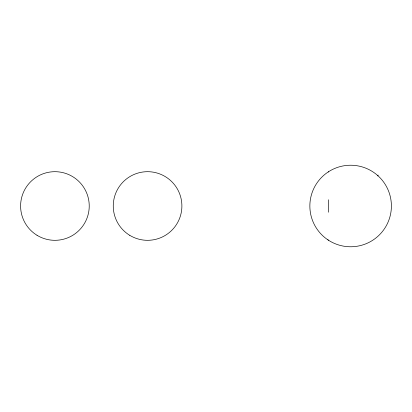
<?xml version="1.0" encoding="UTF-8"?>
<svg xmlns="http://www.w3.org/2000/svg" width="412" height="412" viewBox="0 0 412 412"><rect width="100%" height="100%" fill="white"/><g stroke="black" fill="none" stroke-linecap="round" stroke-linejoin="round"><path stroke-width="0.62" d="M377.758 175.934L378.159 175.09M328.616 171.68L328.616 172.046M328.616 199.768L328.616 212.232M328.616 239.954L328.616 240.32M327.803 239.784A40.773 40.773 0 0 0 391.297 208.874A40.773 40.773 0 0 0 332.783 169.342A40.773 40.773 0 0 0 327.803 239.784M129.713 235.303A34.32 34.32 0 0 0 181.883 206.819A34.32 34.32 0 0 0 131.129 175.883A34.32 34.32 0 0 0 129.713 235.303M37.054 235.303A34.32 34.32 0 0 0 89.224 206.819A34.32 34.32 0 0 0 38.471 175.883A34.32 34.32 0 0 0 37.054 235.303"/></g></svg>
